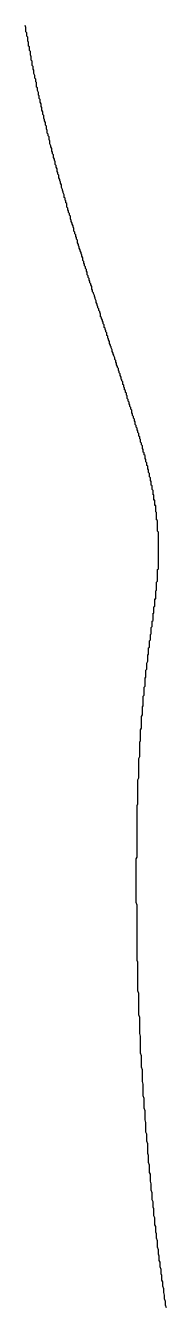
# Model space of a CAD drawing. Header units: millimetres. Extents: x 111 to 2999, y 81 to 1941.
# Drawn here: x 1006.95 to 1008.53, y 578.92 to 593.3 of the extents above; entities that cross this region are included whole.
import ezdxf

# ---------------------------------------------------------------- set-up
doc = ezdxf.new("R2010")
doc.units = ezdxf.units.MM

msp = doc.modelspace()

# ---------------------------------------------------------------- linework, layer by layer
msp.add_polyline3d([(1008.53, 578.903, 0), (1008.52, 578.933, 0), (1008.52, 578.953, 0), (1008.52, 578.973, 0), (1008.51, 579.003, 0), (1008.51, 579.023, 0), (1008.51, 579.043, 0), (1008.5, 579.073, 0), (1008.5, 579.093, 0), (1008.5, 579.113, 0), (1008.49, 579.143, 0), (1008.49, 579.163, 0), (1008.49, 579.193, 0), (1008.48, 579.213, 0), (1008.48, 579.243, 0), (1008.48, 579.263, 0), (1008.47, 579.283, 0), (1008.47, 579.313, 0), (1008.47, 579.333, 0), (1008.46, 579.363, 0), (1008.46, 579.383, 0), (1008.46, 579.413, 0), (1008.45, 579.433, 0), (1008.45, 579.453, 0), (1008.45, 579.483, 0), (1008.44, 579.503, 0), (1008.44, 579.533, 0), (1008.44, 579.553, 0), (1008.43, 579.583, 0), (1008.43, 579.603, 0), (1008.43, 579.633, 0), (1008.43, 579.653, 0), (1008.42, 579.683, 0), (1008.42, 579.703, 0), (1008.42, 579.733, 0), (1008.41, 579.753, 0), (1008.41, 579.783, 0), (1008.41, 579.813, 0), (1008.4, 579.833, 0), (1008.4, 579.863, 0), (1008.4, 579.883, 0), (1008.4, 579.913, 0), (1008.39, 579.933, 0), (1008.39, 579.963, 0), (1008.39, 579.983, 0), (1008.39, 580.013, 0), (1008.38, 580.033, 0), (1008.38, 580.063, 0), (1008.38, 580.093, 0), (1008.37, 580.113, 0), (1008.37, 580.143, 0), (1008.37, 580.163, 0), (1008.37, 580.193, 0), (1008.36, 580.223, 0), (1008.36, 580.243, 0), (1008.36, 580.273, 0), (1008.36, 580.293, 0), (1008.35, 580.323, 0), (1008.35, 580.353, 0), (1008.35, 580.373, 0), (1008.35, 580.403, 0), (1008.34, 580.423, 0), (1008.34, 580.453, 0), (1008.34, 580.483, 0), (1008.34, 580.503, 0), (1008.33, 580.533, 0), (1008.33, 580.563, 0), (1008.33, 580.583, 0), (1008.33, 580.613, 0), (1008.32, 580.633, 0), (1008.32, 580.663, 0), (1008.32, 580.693, 0), (1008.32, 580.713, 0), (1008.32, 580.743, 0), (1008.31, 580.773, 0), (1008.31, 580.793, 0), (1008.31, 580.823, 0), (1008.31, 580.853, 0), (1008.3, 580.873, 0), (1008.3, 580.903, 0), (1008.3, 580.933, 0), (1008.3, 580.953, 0), (1008.3, 580.983, 0), (1008.29, 581.013, 0), (1008.29, 581.033, 0), (1008.29, 581.063, 0), (1008.29, 581.093, 0), (1008.29, 581.113, 0), (1008.28, 581.143, 0), (1008.28, 581.173, 0), (1008.28, 581.193, 0), (1008.28, 581.223, 0), (1008.28, 581.253, 0), (1008.27, 581.283, 0), (1008.27, 581.303, 0), (1008.27, 581.333, 0), (1008.27, 581.363, 0), (1008.27, 581.383, 0), (1008.27, 581.413, 0), (1008.26, 581.443, 0), (1008.26, 581.463, 0), (1008.26, 581.493, 0), (1008.26, 581.523, 0), (1008.26, 581.543, 0), (1008.26, 581.573, 0), (1008.25, 581.603, 0), (1008.25, 581.633, 0), (1008.25, 581.653, 0), (1008.25, 581.683, 0), (1008.25, 581.713, 0), (1008.25, 581.733, 0), (1008.24, 581.763, 0), (1008.24, 581.793, 0), (1008.24, 581.813, 0), (1008.24, 581.843, 0), (1008.24, 581.873, 0), (1008.24, 581.903, 0), (1008.24, 581.923, 0), (1008.24, 581.953, 0), (1008.23, 581.983, 0), (1008.23, 582.003, 0), (1008.23, 582.033, 0), (1008.23, 582.063, 0), (1008.23, 582.083, 0), (1008.23, 582.113, 0), (1008.23, 582.143, 0), (1008.23, 582.163, 0), (1008.22, 582.193, 0), (1008.22, 582.223, 0), (1008.22, 582.253, 0), (1008.22, 582.273, 0), (1008.22, 582.303, 0), (1008.22, 582.333, 0), (1008.22, 582.353, 0), (1008.22, 582.383, 0), (1008.22, 582.413, 0), (1008.22, 582.433, 0), (1008.21, 582.463, 0), (1008.21, 582.493, 0), (1008.21, 582.513, 0), (1008.21, 582.543, 0), (1008.21, 582.573, 0), (1008.21, 582.593, 0), (1008.21, 582.623, 0), (1008.21, 582.653, 0), (1008.21, 582.673, 0), (1008.21, 582.703, 0), (1008.21, 582.723, 0), (1008.21, 582.753, 0), (1008.21, 582.783, 0), (1008.2, 582.803, 0), (1008.2, 582.833, 0), (1008.2, 582.863, 0), (1008.2, 582.883, 0), (1008.2, 582.913, 0), (1008.2, 582.933, 0), (1008.2, 582.963, 0), (1008.2, 582.993, 0), (1008.2, 583.013, 0), (1008.2, 583.043, 0), (1008.2, 583.073, 0), (1008.2, 583.093, 0), (1008.2, 583.123, 0), (1008.2, 583.143, 0), (1008.2, 583.173, 0), (1008.2, 583.193, 0), (1008.2, 583.223, 0), (1008.2, 583.253, 0), (1008.2, 583.273, 0), (1008.2, 583.303, 0), (1008.2, 583.323, 0), (1008.2, 583.353, 0), (1008.2, 583.373, 0), (1008.2, 583.403, 0), (1008.2, 583.423, 0), (1008.19, 583.453, 0), (1008.19, 583.473, 0), (1008.19, 583.503, 0), (1008.19, 583.523, 0), (1008.19, 583.553, 0), (1008.19, 583.573, 0), (1008.19, 583.603, 0), (1008.19, 583.623, 0), (1008.19, 583.653, 0), (1008.19, 583.673, 0), (1008.19, 583.703, 0), (1008.19, 583.723, 0), (1008.19, 583.753, 0), (1008.19, 583.773, 0), (1008.19, 583.803, 0), (1008.19, 583.823, 0), (1008.19, 583.843, 0), (1008.19, 583.873, 0), (1008.19, 583.893, 0), (1008.19, 583.923, 0), (1008.19, 583.943, 0), (1008.2, 583.963, 0), (1008.2, 583.993, 0), (1008.2, 584.013, 0), (1008.2, 584.043, 0), (1008.2, 584.063, 0), (1008.2, 584.083, 0), (1008.2, 584.113, 0), (1008.2, 584.133, 0), (1008.2, 584.153, 0), (1008.2, 584.183, 0), (1008.2, 584.203, 0), (1008.2, 584.223, 0), (1008.2, 584.243, 0), (1008.2, 584.273, 0), (1008.2, 584.293, 0), (1008.2, 584.313, 0), (1008.2, 584.343, 0), (1008.2, 584.363, 0), (1008.2, 584.383, 0), (1008.2, 584.403, 0), (1008.2, 584.433, 0), (1008.2, 584.453, 0), (1008.2, 584.473, 0), (1008.2, 584.493, 0), (1008.2, 584.513, 0), (1008.2, 584.543, 0), (1008.21, 584.563, 0), (1008.21, 584.583, 0), (1008.21, 584.603, 0), (1008.21, 584.623, 0), (1008.21, 584.643, 0), (1008.21, 584.663, 0), (1008.21, 584.683, 0), (1008.21, 584.713, 0), (1008.21, 584.733, 0), (1008.21, 584.753, 0), (1008.21, 584.773, 0), (1008.21, 584.793, 0), (1008.21, 584.813, 0), (1008.21, 584.833, 0), (1008.22, 584.853, 0), (1008.22, 584.873, 0), (1008.22, 584.893, 0), (1008.22, 584.913, 0), (1008.22, 584.933, 0), (1008.22, 584.953, 0), (1008.22, 584.973, 0), (1008.22, 584.993, 0), (1008.22, 585.013, 0), (1008.22, 585.033, 0), (1008.22, 585.053, 0), (1008.22, 585.073, 0), (1008.23, 585.093, 0), (1008.23, 585.103, 0), (1008.23, 585.123, 0), (1008.23, 585.143, 0), (1008.23, 585.163, 0), (1008.23, 585.183, 0), (1008.23, 585.203, 0), (1008.23, 585.213, 0), (1008.23, 585.233, 0), (1008.23, 585.253, 0), (1008.24, 585.273, 0), (1008.24, 585.293, 0), (1008.24, 585.303, 0), (1008.24, 585.323, 0), (1008.24, 585.343, 0), (1008.24, 585.363, 0), (1008.24, 585.373, 0), (1008.24, 585.393, 0), (1008.25, 585.413, 0), (1008.25, 585.423, 0), (1008.25, 585.443, 0), (1008.25, 585.463, 0), (1008.25, 585.473, 0), (1008.25, 585.493, 0), (1008.25, 585.513, 0), (1008.25, 585.523, 0), (1008.25, 585.543, 0), (1008.26, 585.563, 0), (1008.26, 585.573, 0), (1008.26, 585.593, 0), (1008.26, 585.603, 0), (1008.26, 585.623, 0), (1008.26, 585.633, 0), (1008.26, 585.653, 0), (1008.27, 585.663, 0), (1008.27, 585.683, 0), (1008.27, 585.693, 0), (1008.27, 585.713, 0), (1008.27, 585.723, 0), (1008.27, 585.743, 0), (1008.27, 585.753, 0), (1008.27, 585.773, 0), (1008.28, 585.783, 0), (1008.28, 585.803, 0), (1008.28, 585.813, 0), (1008.28, 585.833, 0), (1008.28, 585.843, 0), (1008.28, 585.863, 0), (1008.28, 585.873, 0), (1008.29, 585.883, 0), (1008.29, 585.903, 0), (1008.29, 585.913, 0), (1008.29, 585.923, 0), (1008.29, 585.943, 0), (1008.29, 585.953, 0), (1008.29, 585.973, 0), (1008.3, 585.983, 0), (1008.3, 585.993, 0), (1008.3, 586.003, 0), (1008.3, 586.023, 0), (1008.3, 586.033, 0), (1008.3, 586.043, 0), (1008.3, 586.063, 0), (1008.31, 586.073, 0), (1008.31, 586.083, 0), (1008.31, 586.093, 0), (1008.31, 586.113, 0), (1008.31, 586.123, 0), (1008.31, 586.133, 0), (1008.31, 586.143, 0), (1008.32, 586.163, 0), (1008.32, 586.173, 0), (1008.32, 586.183, 0), (1008.32, 586.193, 0), (1008.32, 586.213, 0), (1008.32, 586.223, 0), (1008.32, 586.233, 0), (1008.33, 586.243, 0), (1008.33, 586.253, 0), (1008.33, 586.263, 0), (1008.33, 586.283, 0), (1008.33, 586.293, 0), (1008.33, 586.303, 0), (1008.33, 586.313, 0), (1008.34, 586.323, 0), (1008.34, 586.333, 0), (1008.34, 586.343, 0), (1008.34, 586.353, 0), (1008.34, 586.373, 0), (1008.34, 586.383, 0), (1008.34, 586.393, 0), (1008.35, 586.403, 0), (1008.35, 586.413, 0), (1008.35, 586.423, 0), (1008.35, 586.433, 0), (1008.35, 586.443, 0), (1008.35, 586.453, 0), (1008.35, 586.463, 0), (1008.36, 586.473, 0), (1008.36, 586.483, 0), (1008.36, 586.493, 0), (1008.36, 586.503, 0), (1008.36, 586.513, 0), (1008.36, 586.523, 0), (1008.36, 586.533, 0), (1008.36, 586.543, 0), (1008.37, 586.553, 0), (1008.37, 586.563, 0), (1008.37, 586.573, 0), (1008.37, 586.583, 0), (1008.37, 586.593, 0), (1008.37, 586.603, 0), (1008.37, 586.613, 0), (1008.38, 586.623, 0), (1008.38, 586.633, 0), (1008.38, 586.643, 0), (1008.38, 586.653, 0), (1008.38, 586.663, 0), (1008.38, 586.673, 0), (1008.38, 586.683, 0), (1008.38, 586.693, 0), (1008.38, 586.703, 0), (1008.39, 586.703, 0), (1008.39, 586.713, 0), (1008.39, 586.723, 0), (1008.39, 586.733, 0), (1008.39, 586.743, 0), (1008.39, 586.753, 0), (1008.39, 586.763, 0), (1008.39, 586.773, 0), (1008.4, 586.783, 0), (1008.4, 586.793, 0), (1008.4, 586.793, 0), (1008.4, 586.803, 0), (1008.4, 586.813, 0), (1008.4, 586.823, 0), (1008.4, 586.833, 0), (1008.4, 586.843, 0), (1008.4, 586.853, 0), (1008.4, 586.863, 0), (1008.41, 586.863, 0), (1008.41, 586.873, 0), (1008.41, 586.883, 0), (1008.41, 586.893, 0), (1008.41, 586.903, 0), (1008.41, 586.913, 0), (1008.41, 586.913, 0), (1008.41, 586.923, 0), (1008.41, 586.933, 0), (1008.41, 586.943, 0), (1008.41, 586.953, 0), (1008.42, 586.963, 0), (1008.42, 586.963, 0), (1008.42, 586.973, 0), (1008.42, 586.983, 0), (1008.42, 586.993, 0), (1008.42, 587.003, 0), (1008.42, 587.003, 0), (1008.42, 587.013, 0), (1008.42, 587.023, 0), (1008.42, 587.033, 0), (1008.42, 587.043, 0), (1008.42, 587.043, 0), (1008.42, 587.053, 0), (1008.43, 587.063, 0), (1008.43, 587.073, 0), (1008.43, 587.083, 0), (1008.43, 587.083, 0), (1008.43, 587.093, 0), (1008.43, 587.103, 0), (1008.43, 587.113, 0), (1008.43, 587.113, 0), (1008.43, 587.123, 0), (1008.43, 587.133, 0), (1008.43, 587.143, 0), (1008.43, 587.143, 0), (1008.43, 587.153, 0), (1008.43, 587.163, 0), (1008.43, 587.173, 0), (1008.43, 587.183, 0), (1008.43, 587.183, 0), (1008.43, 587.193, 0), (1008.44, 587.203, 0), (1008.44, 587.213, 0), (1008.44, 587.213, 0), (1008.44, 587.223, 0), (1008.44, 587.233, 0), (1008.44, 587.243, 0), (1008.44, 587.243, 0), (1008.44, 587.253, 0), (1008.44, 587.263, 0), (1008.44, 587.273, 0), (1008.44, 587.273, 0), (1008.44, 587.283, 0), (1008.44, 587.293, 0), (1008.44, 587.293, 0), (1008.44, 587.303, 0), (1008.44, 587.313, 0), (1008.44, 587.323, 0), (1008.44, 587.323, 0), (1008.44, 587.333, 0), (1008.44, 587.343, 0), (1008.44, 587.353, 0), (1008.44, 587.353, 0), (1008.44, 587.363, 0), (1008.44, 587.373, 0), (1008.44, 587.383, 0), (1008.44, 587.383, 0), (1008.44, 587.393, 0), (1008.44, 587.403, 0), (1008.44, 587.403, 0), (1008.44, 587.413, 0), (1008.44, 587.423, 0), (1008.44, 587.433, 0), (1008.44, 587.433, 0), (1008.44, 587.443, 0), (1008.44, 587.453, 0), (1008.44, 587.453, 0), (1008.44, 587.463, 0), (1008.44, 587.473, 0), (1008.44, 587.483, 0), (1008.44, 587.483, 0), (1008.44, 587.493, 0), (1008.44, 587.503, 0), (1008.44, 587.503, 0), (1008.44, 587.513, 0), (1008.44, 587.523, 0), (1008.44, 587.533, 0), (1008.44, 587.533, 0), (1008.44, 587.543, 0), (1008.44, 587.553, 0), (1008.44, 587.553, 0), (1008.44, 587.563, 0), (1008.44, 587.573, 0), (1008.44, 587.583, 0), (1008.44, 587.583, 0), (1008.44, 587.593, 0), (1008.44, 587.603, 0), (1008.44, 587.603, 0), (1008.44, 587.613, 0), (1008.43, 587.623, 0), (1008.43, 587.633, 0), (1008.43, 587.633, 0), (1008.43, 587.643, 0), (1008.43, 587.653, 0), (1008.43, 587.653, 0), (1008.43, 587.663, 0), (1008.43, 587.673, 0), (1008.43, 587.683, 0), (1008.43, 587.683, 0), (1008.43, 587.693, 0), (1008.43, 587.703, 0), (1008.43, 587.703, 0), (1008.43, 587.713, 0), (1008.43, 587.723, 0), (1008.43, 587.733, 0), (1008.43, 587.733, 0), (1008.43, 587.743, 0), (1008.42, 587.753, 0), (1008.42, 587.753, 0), (1008.42, 587.763, 0), (1008.42, 587.773, 0), (1008.42, 587.783, 0), (1008.42, 587.783, 0), (1008.42, 587.793, 0), (1008.42, 587.803, 0), (1008.42, 587.803, 0), (1008.42, 587.813, 0), (1008.42, 587.823, 0), (1008.42, 587.833, 0), (1008.42, 587.833, 0), (1008.41, 587.843, 0), (1008.41, 587.853, 0), (1008.41, 587.853, 0), (1008.41, 587.863, 0), (1008.41, 587.873, 0), (1008.41, 587.883, 0), (1008.41, 587.883, 0), (1008.41, 587.893, 0), (1008.41, 587.903, 0), (1008.41, 587.913, 0), (1008.4, 587.913, 0), (1008.4, 587.923, 0), (1008.4, 587.933, 0), (1008.4, 587.943, 0), (1008.4, 587.943, 0), (1008.4, 587.953, 0), (1008.4, 587.963, 0), (1008.4, 587.973, 0), (1008.39, 587.973, 0), (1008.39, 587.983, 0), (1008.39, 587.993, 0), (1008.39, 587.993, 0), (1008.39, 588.003, 0), (1008.39, 588.013, 0), (1008.39, 588.023, 0), (1008.39, 588.033, 0), (1008.38, 588.033, 0), (1008.38, 588.043, 0), (1008.38, 588.053, 0), (1008.38, 588.063, 0), (1008.38, 588.063, 0), (1008.38, 588.073, 0), (1008.38, 588.083, 0), (1008.37, 588.093, 0), (1008.37, 588.093, 0), (1008.37, 588.103, 0), (1008.37, 588.113, 0), (1008.37, 588.123, 0), (1008.37, 588.123, 0), (1008.37, 588.133, 0), (1008.36, 588.143, 0), (1008.36, 588.153, 0), (1008.36, 588.163, 0), (1008.36, 588.163, 0), (1008.36, 588.173, 0), (1008.36, 588.183, 0), (1008.35, 588.193, 0), (1008.35, 588.203, 0), (1008.35, 588.203, 0), (1008.35, 588.213, 0), (1008.35, 588.223, 0), (1008.34, 588.233, 0), (1008.34, 588.243, 0), (1008.34, 588.243, 0), (1008.34, 588.253, 0), (1008.34, 588.263, 0), (1008.34, 588.273, 0), (1008.33, 588.283, 0), (1008.33, 588.283, 0), (1008.33, 588.293, 0), (1008.33, 588.303, 0), (1008.33, 588.313, 0), (1008.32, 588.323, 0), (1008.32, 588.323, 0), (1008.32, 588.333, 0), (1008.32, 588.343, 0), (1008.32, 588.353, 0), (1008.31, 588.363, 0), (1008.31, 588.373, 0), (1008.31, 588.383, 0), (1008.31, 588.383, 0), (1008.31, 588.393, 0), (1008.3, 588.403, 0), (1008.3, 588.413, 0), (1008.3, 588.423, 0), (1008.3, 588.433, 0), (1008.29, 588.433, 0), (1008.29, 588.443, 0), (1008.29, 588.453, 0), (1008.29, 588.463, 0), (1008.29, 588.473, 0), (1008.28, 588.483, 0), (1008.28, 588.493, 0), (1008.28, 588.503, 0), (1008.28, 588.503, 0), (1008.27, 588.513, 0), (1008.27, 588.523, 0), (1008.27, 588.533, 0), (1008.27, 588.543, 0), (1008.26, 588.553, 0), (1008.26, 588.563, 0), (1008.26, 588.573, 0), (1008.26, 588.583, 0), (1008.25, 588.593, 0), (1008.25, 588.593, 0), (1008.25, 588.603, 0), (1008.25, 588.613, 0), (1008.24, 588.623, 0), (1008.24, 588.633, 0), (1008.24, 588.643, 0), (1008.24, 588.653, 0), (1008.23, 588.663, 0), (1008.23, 588.673, 0), (1008.23, 588.683, 0), (1008.22, 588.693, 0), (1008.22, 588.703, 0), (1008.22, 588.713, 0), (1008.22, 588.723, 0), (1008.21, 588.733, 0), (1008.21, 588.733, 0), (1008.21, 588.743, 0), (1008.21, 588.753, 0), (1008.2, 588.763, 0), (1008.2, 588.773, 0), (1008.2, 588.783, 0), (1008.19, 588.793, 0), (1008.19, 588.803, 0), (1008.19, 588.813, 0), (1008.18, 588.823, 0), (1008.18, 588.833, 0), (1008.18, 588.843, 0), (1008.18, 588.853, 0), (1008.17, 588.863, 0), (1008.17, 588.873, 0), (1008.17, 588.883, 0), (1008.16, 588.893, 0), (1008.16, 588.903, 0), (1008.16, 588.913, 0), (1008.15, 588.923, 0), (1008.15, 588.933, 0), (1008.15, 588.943, 0), (1008.14, 588.953, 0), (1008.14, 588.963, 0), (1008.14, 588.983, 0), (1008.13, 588.993, 0), (1008.13, 589.003, 0), (1008.13, 589.013, 0), (1008.12, 589.023, 0), (1008.12, 589.033, 0), (1008.12, 589.043, 0), (1008.11, 589.053, 0), (1008.11, 589.063, 0), (1008.11, 589.073, 0), (1008.1, 589.083, 0), (1008.1, 589.093, 0), (1008.1, 589.103, 0), (1008.09, 589.113, 0), (1008.09, 589.133, 0), (1008.09, 589.143, 0), (1008.08, 589.153, 0), (1008.08, 589.163, 0), (1008.08, 589.173, 0), (1008.07, 589.183, 0), (1008.07, 589.193, 0), (1008.07, 589.203, 0), (1008.06, 589.213, 0), (1008.06, 589.233, 0), (1008.05, 589.243, 0), (1008.05, 589.253, 0), (1008.05, 589.263, 0), (1008.04, 589.273, 0), (1008.04, 589.283, 0), (1008.04, 589.303, 0), (1008.03, 589.313, 0), (1008.03, 589.323, 0), (1008.02, 589.333, 0), (1008.02, 589.343, 0), (1008.02, 589.353, 0), (1008.01, 589.373, 0), (1008.01, 589.383, 0), (1008.01, 589.393, 0), (1008, 589.403, 0), (1008, 589.413, 0), (1007.99, 589.433, 0), (1007.99, 589.443, 0), (1007.99, 589.453, 0), (1007.98, 589.463, 0), (1007.98, 589.473, 0), (1007.97, 589.493, 0), (1007.97, 589.503, 0), (1007.97, 589.513, 0), (1007.96, 589.523, 0), (1007.96, 589.543, 0), (1007.95, 589.553, 0), (1007.95, 589.563, 0), (1007.95, 589.573, 0), (1007.94, 589.593, 0), (1007.94, 589.603, 0), (1007.93, 589.613, 0), (1007.93, 589.623, 0), (1007.92, 589.643, 0), (1007.92, 589.653, 0), (1007.92, 589.663, 0), (1007.91, 589.683, 0), (1007.91, 589.693, 0), (1007.9, 589.703, 0), (1007.9, 589.713, 0), (1007.89, 589.733, 0), (1007.89, 589.743, 0), (1007.89, 589.753, 0), (1007.88, 589.773, 0), (1007.88, 589.783, 0), (1007.87, 589.793, 0), (1007.87, 589.813, 0), (1007.86, 589.823, 0), (1007.86, 589.833, 0), (1007.86, 589.853, 0), (1007.85, 589.863, 0), (1007.85, 589.873, 0), (1007.84, 589.893, 0), (1007.84, 589.903, 0), (1007.83, 589.913, 0), (1007.83, 589.933, 0), (1007.83, 589.943, 0), (1007.82, 589.953, 0), (1007.82, 589.973, 0), (1007.81, 589.983, 0), (1007.81, 589.993, 0), (1007.8, 590.013, 0), (1007.8, 590.023, 0), (1007.79, 590.033, 0), (1007.79, 590.053, 0), (1007.79, 590.063, 0), (1007.78, 590.083, 0), (1007.78, 590.093, 0), (1007.77, 590.103, 0), (1007.77, 590.123, 0), (1007.76, 590.133, 0), (1007.76, 590.143, 0), (1007.75, 590.163, 0), (1007.75, 590.173, 0), (1007.74, 590.193, 0), (1007.74, 590.203, 0), (1007.74, 590.213, 0), (1007.73, 590.233, 0), (1007.73, 590.243, 0), (1007.72, 590.263, 0), (1007.72, 590.273, 0), (1007.71, 590.293, 0), (1007.71, 590.303, 0), (1007.7, 590.313, 0), (1007.7, 590.333, 0), (1007.69, 590.343, 0), (1007.69, 590.363, 0), (1007.69, 590.373, 0), (1007.68, 590.393, 0), (1007.68, 590.403, 0), (1007.67, 590.413, 0), (1007.67, 590.433, 0), (1007.66, 590.443, 0), (1007.66, 590.463, 0), (1007.65, 590.473, 0), (1007.65, 590.493, 0), (1007.64, 590.503, 0), (1007.64, 590.523, 0), (1007.64, 590.533, 0), (1007.63, 590.543, 0), (1007.63, 590.563, 0), (1007.62, 590.573, 0), (1007.62, 590.593, 0), (1007.61, 590.603, 0), (1007.61, 590.623, 0), (1007.6, 590.633, 0), (1007.6, 590.653, 0), (1007.59, 590.663, 0), (1007.59, 590.683, 0), (1007.59, 590.693, 0), (1007.58, 590.713, 0), (1007.58, 590.723, 0), (1007.57, 590.743, 0), (1007.57, 590.753, 0), (1007.56, 590.773, 0), (1007.56, 590.783, 0), (1007.55, 590.803, 0), (1007.55, 590.813, 0), (1007.54, 590.833, 0), (1007.54, 590.843, 0), (1007.53, 590.863, 0), (1007.53, 590.873, 0), (1007.53, 590.893, 0), (1007.52, 590.903, 0), (1007.52, 590.923, 0), (1007.51, 590.933, 0), (1007.51, 590.953, 0), (1007.5, 590.963, 0), (1007.5, 590.983, 0), (1007.49, 590.993, 0), (1007.49, 591.013, 0), (1007.49, 591.023, 0), (1007.48, 591.043, 0), (1007.48, 591.053, 0), (1007.47, 591.073, 0), (1007.47, 591.083, 0), (1007.46, 591.103, 0), (1007.46, 591.113, 0), (1007.45, 591.133, 0), (1007.45, 591.143, 0), (1007.45, 591.163, 0), (1007.44, 591.173, 0), (1007.44, 591.193, 0), (1007.43, 591.203, 0), (1007.43, 591.223, 0), (1007.42, 591.233, 0), (1007.42, 591.253, 0), (1007.41, 591.263, 0), (1007.41, 591.283, 0), (1007.41, 591.303, 0), (1007.4, 591.313, 0), (1007.4, 591.333, 0), (1007.39, 591.343, 0), (1007.39, 591.363, 0), (1007.38, 591.373, 0), (1007.38, 591.393, 0), (1007.38, 591.403, 0), (1007.37, 591.423, 0), (1007.37, 591.433, 0), (1007.36, 591.453, 0), (1007.36, 591.463, 0), (1007.35, 591.483, 0), (1007.35, 591.493, 0), (1007.35, 591.513, 0), (1007.34, 591.533, 0), (1007.34, 591.543, 0), (1007.33, 591.563, 0), (1007.33, 591.573, 0), (1007.32, 591.593, 0), (1007.32, 591.603, 0), (1007.32, 591.623, 0), (1007.31, 591.633, 0), (1007.31, 591.653, 0), (1007.3, 591.663, 0), (1007.3, 591.683, 0), (1007.3, 591.693, 0), (1007.29, 591.713, 0), (1007.29, 591.733, 0), (1007.28, 591.743, 0), (1007.28, 591.763, 0), (1007.28, 591.773, 0), (1007.27, 591.793, 0), (1007.27, 591.803, 0), (1007.26, 591.823, 0), (1007.26, 591.833, 0), (1007.26, 591.853, 0), (1007.25, 591.863, 0), (1007.25, 591.883, 0), (1007.24, 591.893, 0), (1007.24, 591.913, 0), (1007.24, 591.923, 0), (1007.23, 591.943, 0), (1007.23, 591.953, 0), (1007.22, 591.973, 0), (1007.22, 591.993, 0), (1007.22, 592.003, 0), (1007.21, 592.023, 0), (1007.21, 592.033, 0), (1007.21, 592.053, 0), (1007.2, 592.063, 0), (1007.2, 592.083, 0), (1007.19, 592.093, 0), (1007.19, 592.113, 0), (1007.19, 592.123, 0), (1007.18, 592.143, 0), (1007.18, 592.153, 0), (1007.18, 592.173, 0), (1007.17, 592.183, 0), (1007.17, 592.203, 0), (1007.17, 592.213, 0), (1007.16, 592.233, 0), (1007.16, 592.243, 0), (1007.15, 592.263, 0), (1007.15, 592.273, 0), (1007.15, 592.293, 0), (1007.14, 592.303, 0), (1007.14, 592.323, 0), (1007.14, 592.333, 0), (1007.13, 592.353, 0), (1007.13, 592.363, 0), (1007.13, 592.383, 0), (1007.12, 592.393, 0), (1007.12, 592.413, 0), (1007.12, 592.423, 0), (1007.11, 592.443, 0), (1007.11, 592.453, 0), (1007.11, 592.473, 0), (1007.1, 592.483, 0), (1007.1, 592.503, 0), (1007.1, 592.513, 0), (1007.09, 592.523, 0), (1007.09, 592.543, 0), (1007.09, 592.553, 0), (1007.08, 592.573, 0), (1007.08, 592.583, 0), (1007.08, 592.603, 0), (1007.07, 592.613, 0), (1007.07, 592.633, 0), (1007.07, 592.643, 0), (1007.07, 592.663, 0), (1007.06, 592.673, 0), (1007.06, 592.683, 0), (1007.06, 592.703, 0), (1007.05, 592.713, 0), (1007.05, 592.733, 0), (1007.05, 592.743, 0), (1007.04, 592.763, 0), (1007.04, 592.773, 0), (1007.04, 592.783, 0), (1007.04, 592.803, 0), (1007.03, 592.813, 0), (1007.03, 592.833, 0), (1007.03, 592.843, 0), (1007.02, 592.853, 0), (1007.02, 592.873, 0), (1007.02, 592.883, 0), (1007.02, 592.903, 0), (1007.01, 592.913, 0), (1007.01, 592.923, 0), (1007.01, 592.943, 0), (1007.01, 592.953, 0), (1007, 592.973, 0), (1007, 592.983, 0), (1007, 592.993, 0), (1007, 593.013, 0), (1006.99, 593.023, 0), (1006.99, 593.033, 0), (1006.99, 593.053, 0), (1006.99, 593.063, 0), (1006.98, 593.073, 0), (1006.98, 593.093, 0), (1006.98, 593.103, 0), (1006.98, 593.113, 0), (1006.97, 593.133, 0), (1006.97, 593.143, 0), (1006.97, 593.153, 0), (1006.97, 593.173, 0), (1006.96, 593.183, 0), (1006.96, 593.193, 0), (1006.96, 593.213, 0), (1006.96, 593.223, 0), (1006.95, 593.233, 0), (1006.95, 593.253, 0), (1006.95, 593.263, 0), (1006.95, 593.273, 0), (1006.95, 593.283, 0), (1006.94, 593.303, 0)])

doc.saveas('drawing.dxf')
